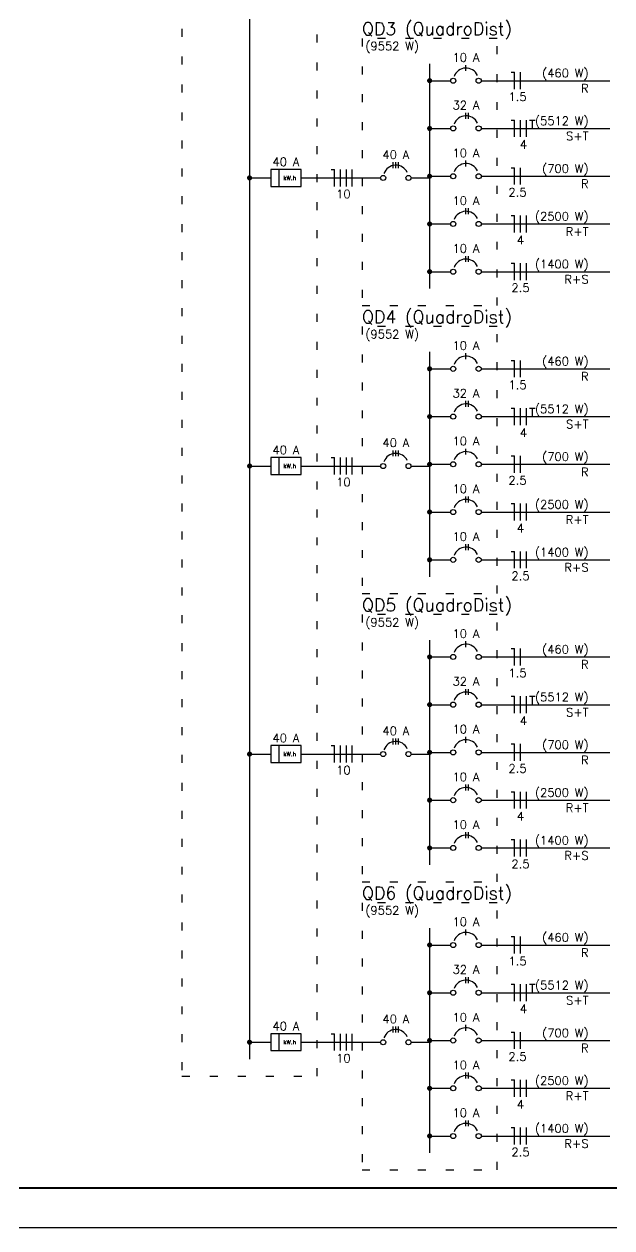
# Model space of a CAD drawing. Extents: x 241 to 398, y 106 to 179.
# Drawn here: x 373.03 to 380.39, y 105.58 to 120.67 of the extents above; entities that cross this region are included whole.
import ezdxf
from ezdxf.enums import TextEntityAlignment as Align

# ---------------------------------------------------------------- set-up
doc = ezdxf.new("R2010")
doc.units = 0
doc.linetypes.add('DOT', pattern=[0.25, 0, -0.25])
doc.layers.get('0').update_dxf_attribs({"linetype": 'CONTINUOUS'})
for name, color, linetype in [('DI-BARRAMENTO', 6, 'CONTINUOUS'), ('DI-DISJUNTOR', 1, 'CONTINUOUS'), ('DI-FIOS', 3, 'CONTINUOUS'), ('DI-LINHAS_DO_DIAGRAMA', 9, 'CONTINUOUS'), ('DI-PONTILHADO', 7, 'CONTINUOUS'), ('DI-TEXTOS_DO_DIAGRAMA', 7, 'CONTINUOUS'), ('DI-TÍTULO_DO_DIAGRAMA', 3, 'CONTINUOUS')]:
    doc.layers.add(name, color=color, linetype=linetype)
doc.styles.add('ARIAL', font='romans.shx')

msp = doc.modelspace()

# ---------------------------------------------------------------- linework, layer by layer
msp.add_line((398.3549, 105.5821), (360.7417, 105.5821))
at = {"const_width": 0.0236}
msp.add_lwpolyline([(361.2417, 142.5579), (397.8549, 142.5579), (397.8549, 106.0821), (361.2417, 106.0821)], close=True, dxfattribs=at)
at = {"layer": 'DI-BARRAMENTO', "linetype": 'Continuous'}
for p, q in [((375.8555, 140.5909), (375.8555, 107.6973)), ((378.1112, 120.1691), (378.1112, 117.3522)), ((378.1112, 116.559), (378.1112, 113.742)), ((378.1112, 112.9489), (378.1112, 110.1319)), ((378.1112, 109.3387), (378.1112, 106.5218))]:
    msp.add_line(p, q, dxfattribs=at)
at = {"layer": 'DI-DISJUNTOR', "linetype": 'Continuous'}
for p, q in [((378.5665, 120.0791), (378.5665, 120.1532)), ((378.5665, 119.4808), (378.5665, 119.5549)), ((378.5983, 119.4808), (378.5983, 119.5549)), ((377.6558, 118.8612), (377.6558, 118.9354)), ((377.6876, 118.8612), (377.6876, 118.9354)), ((377.7193, 118.8612), (377.7193, 118.9354)), ((378.5665, 118.8824), (378.5665, 118.9566)), ((378.5665, 118.2841), (378.5665, 118.3582)), ((378.5983, 118.2841), (378.5983, 118.3582)), ((378.5665, 117.6858), (378.5665, 117.7599)), ((378.5983, 117.6858), (378.5983, 117.7599)), ((378.5665, 116.469), (378.5665, 116.5431)), ((378.5665, 115.8706), (378.5665, 115.9448)), ((378.5983, 115.8706), (378.5983, 115.9448)), ((377.6558, 115.2511), (377.6558, 115.3252)), ((377.6876, 115.2511), (377.6876, 115.3252)), ((377.7193, 115.2511), (377.7193, 115.3252)), ((378.5665, 115.2723), (378.5665, 115.3464)), ((378.5665, 114.674), (378.5665, 114.7481)), ((378.5983, 114.674), (378.5983, 114.7481)), ((378.5665, 114.0756), (378.5665, 114.1498)), ((378.5983, 114.0756), (378.5983, 114.1498)), ((378.5665, 112.8588), (378.5665, 112.933)), ((378.5665, 112.2605), (378.5665, 112.3346)), ((378.5983, 112.2605), (378.5983, 112.3346)), ((377.6558, 111.641), (377.6558, 111.7151)), ((377.6876, 111.641), (377.6876, 111.7151)), ((377.7193, 111.641), (377.7193, 111.7151)), ((378.5665, 111.6622), (378.5665, 111.7363)), ((378.5665, 111.0638), (378.5665, 111.138)), ((378.5983, 111.0638), (378.5983, 111.138)), ((378.5665, 110.4655), (378.5665, 110.5396)), ((378.5983, 110.4655), (378.5983, 110.5396)), ((378.5665, 109.2487), (378.5665, 109.3228)), ((378.5665, 108.6504), (378.5665, 108.7245)), ((378.5983, 108.6504), (378.5983, 108.7245)), ((377.6558, 108.0309), (377.6558, 108.105)), ((377.6876, 108.0309), (377.6876, 108.105)), ((377.7193, 108.0309), (377.7193, 108.105)), ((378.5665, 108.052), (378.5665, 108.1262)), ((378.5665, 107.4537), (378.5665, 107.5278)), ((378.5983, 107.4537), (378.5983, 107.5278)), ((378.5665, 106.8554), (378.5665, 106.9295)), ((378.5983, 106.8554), (378.5983, 106.9295))]:
    msp.add_line(p, q, dxfattribs=at)
for centre in [(378.4077, 119.9573), (378.7254, 119.9573), (378.4077, 119.359), (378.7254, 119.359), (377.5287, 118.7395), (377.8464, 118.7395), (378.4077, 118.7606), (378.7254, 118.7606), (378.4077, 118.1623), (378.7254, 118.1623), (378.4077, 117.564), (378.7254, 117.564), (378.4077, 116.3472), (378.7254, 116.3472), (378.4077, 115.7488), (378.7254, 115.7488), (377.5287, 115.1293), (377.8464, 115.1293), (378.4077, 115.1505), (378.7254, 115.1505), (378.4077, 114.5522), (378.7254, 114.5522), (378.4077, 113.9538), (378.7254, 113.9538), (378.4077, 112.7371), (378.7254, 112.7371), (378.4077, 112.1387), (378.7254, 112.1387), (377.5287, 111.5192), (377.8464, 111.5192), (378.4077, 111.5404), (378.7254, 111.5404), (378.4077, 110.942), (378.7254, 110.942), (378.4077, 110.3437), (378.7254, 110.3437), (378.4077, 109.1269), (378.7254, 109.1269), (378.4077, 108.5286), (378.7254, 108.5286), (377.5287, 107.9091), (377.8464, 107.9091), (378.4077, 107.9303), (378.7254, 107.9303), (378.4077, 107.3319), (378.7254, 107.3319), (378.4077, 106.7336), (378.7254, 106.7336)]:
    msp.add_circle(centre, 0.0318, dxfattribs=at)
for centre in [(378.5665, 119.9573), (378.5665, 119.359), (377.6876, 118.7395), (378.5665, 118.7606), (378.5665, 118.1623), (378.5665, 117.564), (378.5665, 116.3472), (378.5665, 115.7488), (377.6876, 115.1293), (378.5665, 115.1505), (378.5665, 114.5522), (378.5665, 113.9538), (378.5665, 112.7371), (378.5665, 112.1387), (377.6876, 111.5192), (378.5665, 111.5404), (378.5665, 110.942), (378.5665, 110.3437), (378.5665, 109.1269), (378.5665, 108.5286), (377.6876, 107.9091), (378.5665, 107.9303), (378.5665, 107.3319), (378.5665, 106.7336)]:
    msp.add_arc(centre, 0.1588, 25, 160.00001, dxfattribs=at)
at = {"layer": 'DI-FIOS', "linetype": 'Continuous'}
for p, q in [((379.1331, 120.0632), (379.1754, 120.0632)), ((379.1754, 119.8514), (379.1754, 120.0632)), ((379.2496, 119.8514), (379.2496, 120.0632)), ((379.1331, 119.4649), (379.1754, 119.4649)), ((379.1754, 119.2531), (379.1754, 119.4649)), ((379.2496, 119.2531), (379.2496, 119.4649)), ((379.3237, 119.2531), (379.3237, 119.4649)), ((379.3639, 119.4649), (379.4317, 119.4649)), ((379.3978, 119.359), (379.3978, 119.4649)), ((376.8774, 118.8454), (376.9198, 118.8454)), ((376.9198, 118.6336), (376.9198, 118.8454)), ((376.9939, 118.6336), (376.9939, 118.8454)), ((377.068, 118.6336), (377.068, 118.8454)), ((377.1422, 118.6336), (377.1422, 118.8454)), ((379.1331, 118.8665), (379.1754, 118.8665)), ((379.1754, 118.6547), (379.1754, 118.8665)), ((379.2496, 118.6547), (379.2496, 118.8665)), ((379.1331, 118.2682), (379.1754, 118.2682)), ((379.1754, 118.0564), (379.1754, 118.2682)), ((379.2496, 118.0564), (379.2496, 118.2682)), ((379.3237, 118.0564), (379.3237, 118.2682)), ((379.1331, 117.6699), (379.1754, 117.6699)), ((379.1754, 117.4581), (379.1754, 117.6699)), ((379.2496, 117.4581), (379.2496, 117.6699)), ((379.3237, 117.4581), (379.3237, 117.6699)), ((379.1331, 116.4531), (379.1754, 116.4531)), ((379.1754, 116.2413), (379.1754, 116.4531)), ((379.2496, 116.2413), (379.2496, 116.4531)), ((379.1331, 115.8547), (379.1754, 115.8547)), ((379.1754, 115.6429), (379.1754, 115.8547)), ((379.2496, 115.6429), (379.2496, 115.8547)), ((379.3237, 115.6429), (379.3237, 115.8547)), ((379.3639, 115.8547), (379.4317, 115.8547)), ((379.3978, 115.7488), (379.3978, 115.8547)), ((379.1331, 115.2564), (379.1754, 115.2564)), ((379.1754, 115.0446), (379.1754, 115.2564)), ((379.2496, 115.0446), (379.2496, 115.2564)), ((376.8774, 115.2352), (376.9198, 115.2352)), ((376.9198, 115.0234), (376.9198, 115.2352)), ((376.9939, 115.0234), (376.9939, 115.2352)), ((377.068, 115.0234), (377.068, 115.2352)), ((377.1422, 115.0234), (377.1422, 115.2352)), ((379.1331, 114.6581), (379.1754, 114.6581)), ((379.1754, 114.4463), (379.1754, 114.6581)), ((379.2496, 114.4463), (379.2496, 114.6581)), ((379.3237, 114.4463), (379.3237, 114.6581)), ((379.1331, 114.0597), (379.1754, 114.0597)), ((379.1754, 113.8479), (379.1754, 114.0597)), ((379.2496, 113.8479), (379.2496, 114.0597)), ((379.3237, 113.8479), (379.3237, 114.0597)), ((379.1331, 112.843), (379.1754, 112.843)), ((379.1754, 112.6312), (379.1754, 112.843)), ((379.2496, 112.6312), (379.2496, 112.843)), ((379.1331, 112.2446), (379.1754, 112.2446)), ((379.1754, 112.0328), (379.1754, 112.2446)), ((379.2496, 112.0328), (379.2496, 112.2446)), ((379.3237, 112.0328), (379.3237, 112.2446)), ((379.3639, 112.2446), (379.4317, 112.2446)), ((379.3978, 112.1387), (379.3978, 112.2446)), ((379.1331, 111.6463), (379.1754, 111.6463)), ((379.1754, 111.4345), (379.1754, 111.6463)), ((379.2496, 111.4345), (379.2496, 111.6463)), ((376.8774, 111.6251), (376.9198, 111.6251)), ((376.9198, 111.4133), (376.9198, 111.6251)), ((376.9939, 111.4133), (376.9939, 111.6251)), ((377.068, 111.4133), (377.068, 111.6251)), ((377.1422, 111.4133), (377.1422, 111.6251)), ((379.1331, 111.0479), (379.1754, 111.0479)), ((379.1754, 110.8361), (379.1754, 111.0479)), ((379.2496, 110.8361), (379.2496, 111.0479)), ((379.3237, 110.8361), (379.3237, 111.0479)), ((379.1331, 110.4496), (379.1754, 110.4496)), ((379.1754, 110.2378), (379.1754, 110.4496)), ((379.2496, 110.2378), (379.2496, 110.4496)), ((379.3237, 110.2378), (379.3237, 110.4496)), ((379.1331, 109.2328), (379.1754, 109.2328)), ((379.1754, 109.021), (379.1754, 109.2328)), ((379.2496, 109.021), (379.2496, 109.2328)), ((379.1331, 108.6345), (379.1754, 108.6345)), ((379.1754, 108.4227), (379.1754, 108.6345)), ((379.2496, 108.4227), (379.2496, 108.6345)), ((379.3237, 108.4227), (379.3237, 108.6345)), ((379.3639, 108.6345), (379.4317, 108.6345)), ((379.3978, 108.5286), (379.3978, 108.6345)), ((376.8774, 108.015), (376.9198, 108.015)), ((376.9198, 107.8032), (376.9198, 108.015)), ((376.9939, 107.8032), (376.9939, 108.015)), ((377.068, 107.8032), (377.068, 108.015)), ((377.1422, 107.8032), (377.1422, 108.015)), ((379.1331, 108.0362), (379.1754, 108.0362)), ((379.1754, 107.8244), (379.1754, 108.0362)), ((379.2496, 107.8244), (379.2496, 108.0362)), ((379.1331, 107.4378), (379.1754, 107.4378)), ((379.1754, 107.226), (379.1754, 107.4378)), ((379.2496, 107.226), (379.2496, 107.4378)), ((379.3237, 107.226), (379.3237, 107.4378)), ((379.1331, 106.8395), (379.1754, 106.8395)), ((379.1754, 106.6277), (379.1754, 106.8395)), ((379.2496, 106.6277), (379.2496, 106.8395)), ((379.3237, 106.6277), (379.3237, 106.8395))]:
    msp.add_line(p, q, dxfattribs=at)
at = {"layer": 'DI-LINHAS_DO_DIAGRAMA', "linetype": 'Continuous'}
for p, q in [((378.1429, 119.9573), (378.3759, 119.9573)), ((378.7571, 119.9573), (380.3668, 119.9573)), ((378.1429, 119.359), (378.3759, 119.359)), ((378.7571, 119.359), (380.3668, 119.359)), ((375.8873, 118.7395), (376.1202, 118.7395)), ((376.5015, 118.8454), (376.1202, 118.8454)), ((376.1202, 118.8454), (376.1202, 118.6336)), ((376.2261, 118.6336), (376.2261, 118.8454)), ((376.5015, 118.6336), (376.5015, 118.8454)), ((376.5015, 118.7395), (377.4969, 118.7395)), ((377.8782, 118.7395), (378.1112, 118.7395)), ((378.1429, 118.7606), (378.3759, 118.7606)), ((378.7571, 118.7606), (380.3668, 118.7606)), ((376.1202, 118.6336), (376.5015, 118.6336)), ((378.1429, 118.1623), (378.3759, 118.1623)), ((378.7571, 118.1623), (380.3668, 118.1623)), ((378.1429, 117.564), (378.3759, 117.564)), ((378.7571, 117.564), (380.3668, 117.564)), ((378.1429, 116.3472), (378.3759, 116.3472)), ((378.7571, 116.3472), (380.3668, 116.3472)), ((378.1429, 115.7488), (378.3759, 115.7488)), ((378.7571, 115.7488), (380.3668, 115.7488)), ((375.8873, 115.1293), (376.1202, 115.1293)), ((376.1202, 115.2352), (376.1202, 115.0234)), ((376.5015, 115.2352), (376.1202, 115.2352)), ((376.2261, 115.0234), (376.2261, 115.2352)), ((376.5015, 115.0234), (376.5015, 115.2352)), ((376.5015, 115.1293), (377.4969, 115.1293)), ((377.8782, 115.1293), (378.1112, 115.1293)), ((378.1429, 115.1505), (378.3759, 115.1505)), ((378.7571, 115.1505), (380.3668, 115.1505)), ((376.1202, 115.0234), (376.5015, 115.0234)), ((378.1429, 114.5522), (378.3759, 114.5522)), ((378.7571, 114.5522), (380.3668, 114.5522)), ((378.1429, 113.9538), (378.3759, 113.9538)), ((378.7571, 113.9538), (380.3668, 113.9538)), ((378.1429, 112.7371), (378.3759, 112.7371)), ((378.7571, 112.7371), (380.3668, 112.7371)), ((378.1429, 112.1387), (378.3759, 112.1387)), ((378.7571, 112.1387), (380.3668, 112.1387)), ((375.8873, 111.5192), (376.1202, 111.5192)), ((376.1202, 111.6251), (376.1202, 111.4133)), ((376.5015, 111.6251), (376.1202, 111.6251)), ((376.2261, 111.4133), (376.2261, 111.6251)), ((376.5015, 111.4133), (376.5015, 111.6251)), ((376.5015, 111.5192), (377.4969, 111.5192)), ((377.8782, 111.5192), (378.1112, 111.5192)), ((378.1429, 111.5404), (378.3759, 111.5404)), ((378.7571, 111.5404), (380.3668, 111.5404)), ((376.1202, 111.4133), (376.5015, 111.4133)), ((378.1429, 110.942), (378.3759, 110.942)), ((378.7571, 110.942), (380.3668, 110.942)), ((378.1429, 110.3437), (378.3759, 110.3437)), ((378.7571, 110.3437), (380.3668, 110.3437)), ((378.1429, 109.1269), (378.3759, 109.1269)), ((378.7571, 109.1269), (380.3668, 109.1269)), ((378.1429, 108.5286), (378.3759, 108.5286)), ((378.7571, 108.5286), (380.3668, 108.5286)), ((376.1202, 108.015), (376.1202, 107.8032)), ((376.5015, 108.015), (376.1202, 108.015)), ((376.2261, 107.8032), (376.2261, 108.015)), ((376.5015, 107.8032), (376.5015, 108.015)), ((375.8873, 107.9091), (376.1202, 107.9091)), ((376.5015, 107.9091), (377.4969, 107.9091)), ((377.8782, 107.9091), (378.1112, 107.9091)), ((378.1429, 107.9303), (378.3759, 107.9303)), ((378.7571, 107.9303), (380.3668, 107.9303)), ((376.1202, 107.8032), (376.5015, 107.8032)), ((378.1429, 107.3319), (378.3759, 107.3319)), ((378.7571, 107.3319), (380.3668, 107.3319)), ((378.1429, 106.7336), (378.3759, 106.7336)), ((378.7571, 106.7336), (380.3668, 106.7336))]:
    msp.add_line(p, q, dxfattribs=at)
at = {"layer": 'DI-LINHAS_DO_DIAGRAMA', "const_width": 0.0318}
for points in [[(378.0953, 119.9573, 1), (378.127, 119.9573, 1)], [(378.0953, 119.359, 1), (378.127, 119.359, 1)], [(375.8396, 118.7395, 1), (375.8714, 118.7395, 1)], [(378.0953, 118.7606, 1), (378.127, 118.7606, 1)], [(378.0953, 118.1623, 1), (378.127, 118.1623, 1)], [(378.0953, 117.564, 1), (378.127, 117.564, 1)], [(378.0953, 116.3472, 1), (378.127, 116.3472, 1)], [(378.0953, 115.7488, 1), (378.127, 115.7488, 1)], [(375.8396, 115.1293, 1), (375.8714, 115.1293, 1)], [(378.0953, 115.1505, 1), (378.127, 115.1505, 1)], [(378.0953, 114.5522, 1), (378.127, 114.5522, 1)], [(378.0953, 113.9538, 1), (378.127, 113.9538, 1)], [(378.0953, 112.7371, 1), (378.127, 112.7371, 1)], [(378.0953, 112.1387, 1), (378.127, 112.1387, 1)], [(375.8396, 111.5192, 1), (375.8714, 111.5192, 1)], [(378.0953, 111.5404, 1), (378.127, 111.5404, 1)], [(378.0953, 110.942, 1), (378.127, 110.942, 1)], [(378.0953, 110.3437, 1), (378.127, 110.3437, 1)], [(378.0953, 109.1269, 1), (378.127, 109.1269, 1)], [(378.0953, 108.5286, 1), (378.127, 108.5286, 1)], [(375.8396, 107.9091, 1), (375.8714, 107.9091, 1)], [(378.0953, 107.9303, 1), (378.127, 107.9303, 1)], [(378.0953, 107.3319, 1), (378.127, 107.3319, 1)], [(378.0953, 106.7336, 1), (378.127, 106.7336, 1)]]:
    msp.add_lwpolyline(points, format="xyb", close=True, dxfattribs=at)
at = {"layer": 'DI-PONTILHADO', "linetype": 'DOT'}
for p, q in [((375.0083, 140.9086), (375.0083, 107.4855)), ((376.7027, 107.4855), (376.7027, 140.9086)), ((377.264, 120.4868), (377.264, 117.1404)), ((378.9584, 120.4868), (377.264, 120.4868)), ((378.9584, 117.1404), (378.9584, 120.4868)), ((377.264, 117.1404), (378.9584, 117.1404)), ((377.264, 116.8767), (377.264, 113.5302)), ((378.9584, 116.8767), (377.264, 116.8767)), ((378.9584, 113.5302), (378.9584, 116.8767)), ((377.264, 113.5302), (378.9584, 113.5302)), ((377.264, 113.2666), (377.264, 109.9201)), ((378.9584, 113.2666), (377.264, 113.2666)), ((378.9584, 109.9201), (378.9584, 113.2666)), ((377.264, 109.9201), (378.9584, 109.9201)), ((377.264, 109.6564), (377.264, 106.31)), ((378.9584, 109.6564), (377.264, 109.6564)), ((378.9584, 106.31), (378.9584, 109.6564)), ((375.0083, 107.4855), (376.7027, 107.4855)), ((377.264, 106.31), (378.9584, 106.31))]:
    msp.add_line(p, q, dxfattribs=at)

# ---------------------------------------------------------------- texts
at = {"layer": 'DI-TEXTOS_DO_DIAGRAMA', "style": 'ARIAL'}
for s, height, p in [('(9552 W)', 0.1059, (377.3063, 120.3386)), ('kW.h', 0.05295, (376.2791, 118.713)), ('(9552 W)', 0.1059, (377.3063, 116.7284)), ('kW.h', 0.05295, (376.2791, 115.1029)), ('(9552 W)', 0.1059, (377.3063, 113.1183)), ('kW.h', 0.05295, (376.2791, 111.4927)), ('(9552 W)', 0.1059, (377.3063, 109.5082)), ('kW.h', 0.05295, (376.2791, 107.8826))]:
    msp.add_text(s, height=height, dxfattribs=at).set_placement(p)
for s, p in [('10 A', (378.5665, 120.1956)), ('1.5', (379.2125, 119.7032)), ('32 A', (378.5665, 119.5973)), ('4', (379.2866, 119.1048)), ('40 A', (377.6876, 118.9777)), ('10 A', (378.5665, 118.9989)), ('40 A', (376.3109, 118.8877)), ('10', (377.031, 118.4853)), ('2.5', (379.2125, 118.5065)), ('10 A', (378.5665, 118.4006)), ('4', (379.2496, 117.9081)), ('10 A', (378.5665, 117.8022)), ('2.5', (379.2496, 117.3098)), ('10 A', (378.5665, 116.5855)), ('1.5', (379.2125, 116.093)), ('32 A', (378.5665, 115.9871)), ('4', (379.2866, 115.4947)), ('40 A', (377.6876, 115.3676)), ('10 A', (378.5665, 115.3888)), ('40 A', (376.3109, 115.2776)), ('10', (377.031, 114.8752)), ('2.5', (379.2125, 114.8964)), ('10 A', (378.5665, 114.7905)), ('4', (379.2496, 114.298)), ('10 A', (378.5665, 114.1921)), ('2.5', (379.2496, 113.6997)), ('10 A', (378.5665, 112.9753)), ('1.5', (379.2125, 112.4829)), ('32 A', (378.5665, 112.377)), ('4', (379.2866, 111.8846)), ('40 A', (377.6876, 111.7575)), ('10 A', (378.5665, 111.7787)), ('40 A', (376.3109, 111.6675)), ('10', (377.031, 111.265)), ('2.5', (379.2125, 111.2862)), ('10 A', (378.5665, 111.1803)), ('4', (379.2496, 110.6879)), ('10 A', (378.5665, 110.582)), ('2.5', (379.2496, 110.0896)), ('10 A', (378.5665, 109.3652)), ('1.5', (379.2125, 108.8728)), ('32 A', (378.5665, 108.7669)), ('4', (379.2866, 108.2744)), ('40 A', (376.3109, 108.0573)), ('40 A', (377.6876, 108.1473)), ('10 A', (378.5665, 108.1685)), ('10', (377.031, 107.6549)), ('2.5', (379.2125, 107.6761)), ('10 A', (378.5665, 107.5702)), ('4', (379.2496, 107.0778)), ('10 A', (378.5665, 106.9719)), ('2.5', (379.2496, 106.4794))]:
    msp.add_text(s, height=0.1059, dxfattribs=at).set_placement(p, align=Align.CENTER)
for s, p in [('(460 W)', (380.1021, 119.9997)), ('R', (380.1021, 119.8091)), ('(5512 W)', (380.1021, 119.4013)), ('S+T', (380.1021, 119.2107)), ('(700 W)', (380.1021, 118.803)), ('R', (380.1021, 118.6124)), ('(2500 W)', (380.1021, 118.2047)), ('R+T', (380.1021, 118.014)), ('(1400 W)', (380.1021, 117.6063)), ('R+S', (380.1021, 117.4157)), ('(460 W)', (380.1021, 116.3895)), ('R', (380.1021, 116.1989)), ('(5512 W)', (380.1021, 115.7912)), ('S+T', (380.1021, 115.6006)), ('(700 W)', (380.1021, 115.1929)), ('R', (380.1021, 115.0023)), ('(2500 W)', (380.1021, 114.5945)), ('R+T', (380.1021, 114.4039)), ('(1400 W)', (380.1021, 113.9962)), ('R+S', (380.1021, 113.8056)), ('(460 W)', (380.1021, 112.7794)), ('R', (380.1021, 112.5888)), ('(5512 W)', (380.1021, 112.1811)), ('S+T', (380.1021, 111.9905)), ('(700 W)', (380.1021, 111.5827)), ('R', (380.1021, 111.3921)), ('(2500 W)', (380.1021, 110.9844)), ('R+T', (380.1021, 110.7938)), ('(1400 W)', (380.1021, 110.3861)), ('R+S', (380.1021, 110.1955)), ('(460 W)', (380.1021, 109.1693)), ('R', (380.1021, 108.9787)), ('(5512 W)', (380.1021, 108.5709)), ('S+T', (380.1021, 108.3803)), ('(700 W)', (380.1021, 107.9726)), ('R', (380.1021, 107.782)), ('(2500 W)', (380.1021, 107.3743)), ('R+T', (380.1021, 107.1837)), ('(1400 W)', (380.1021, 106.7759)), ('R+S', (380.1021, 106.5853))]:
    msp.add_text(s, height=0.1059, dxfattribs=at).set_placement(p, align=Align.RIGHT)
at = {"layer": 'DI-TÍTULO_DO_DIAGRAMA', "style": 'ARIAL'}
for s, p in [('QD3 (QuadroDist)', (377.264, 120.5292)), ('QD4 (QuadroDist)', (377.264, 116.919)), ('QD5 (QuadroDist)', (377.264, 113.3089)), ('QD6 (QuadroDist)', (377.264, 109.6988))]:
    msp.add_text(s, height=0.15885, dxfattribs=at).set_placement(p)

doc.saveas('drawing.dxf')
